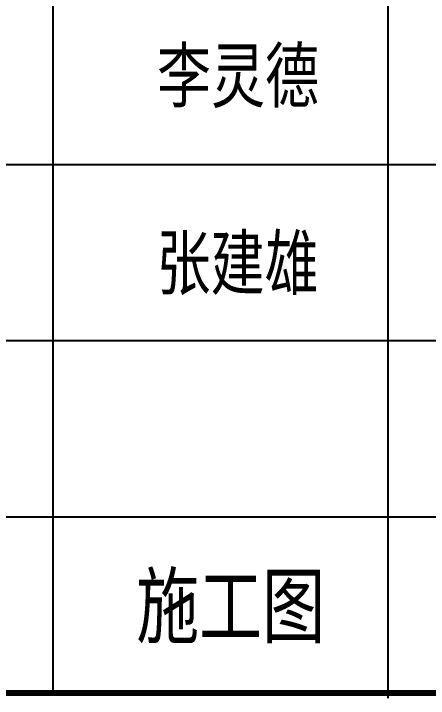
# Model space of a CAD drawing. Extents: x 174641 to 414490, y 73126 to 493158.
# Drawn here: x 273219 to 275575, y 334407 to 338292 of the extents above; entities that cross this region are included whole.
import ezdxf

# ---------------------------------------------------------------- set-up
doc = ezdxf.new("R2010")
doc.units = 0
doc.header["$LTSCALE"] = 1000
doc.header["$MEASUREMENT"] = 0
doc.styles.add('-宋体', font='', dxfattribs={"width": 0.8})
doc.styles.get('-宋体').set_extended_font_data('SimSun')

msp = doc.modelspace()

# ---------------------------------------------------------------- linework, layer by layer
for p, q in [((273441.1, 346436.9), (273441.1, 334436.9)), ((275345.5, 343436.9), (275345.5, 334407.4)), ((270741.1, 337436.9), (278741.1, 337436.9)), ((270741.1, 336436.9), (278741.1, 336436.9)), ((270741.1, 335436.9), (278741.1, 335436.9))]:
    msp.add_line(p, q)
at = {"const_width": 34}
msp.add_lwpolyline([(270741.1, 334436.9), (278741.1, 334436.9)], dxfattribs=at)

# ---------------------------------------------------------------- texts
at = {"style": '-宋体', "width": 0.75}
for s, height, p in [('李灵德', 300, (274033.8, 337791.4)), ('张建雄', 300, (274031.4, 336728.6)), ('施工图', 350, (273915.1, 334756.6))]:
    msp.add_text(s, height=height, dxfattribs=at).set_placement(p)

doc.saveas('drawing.dxf')
